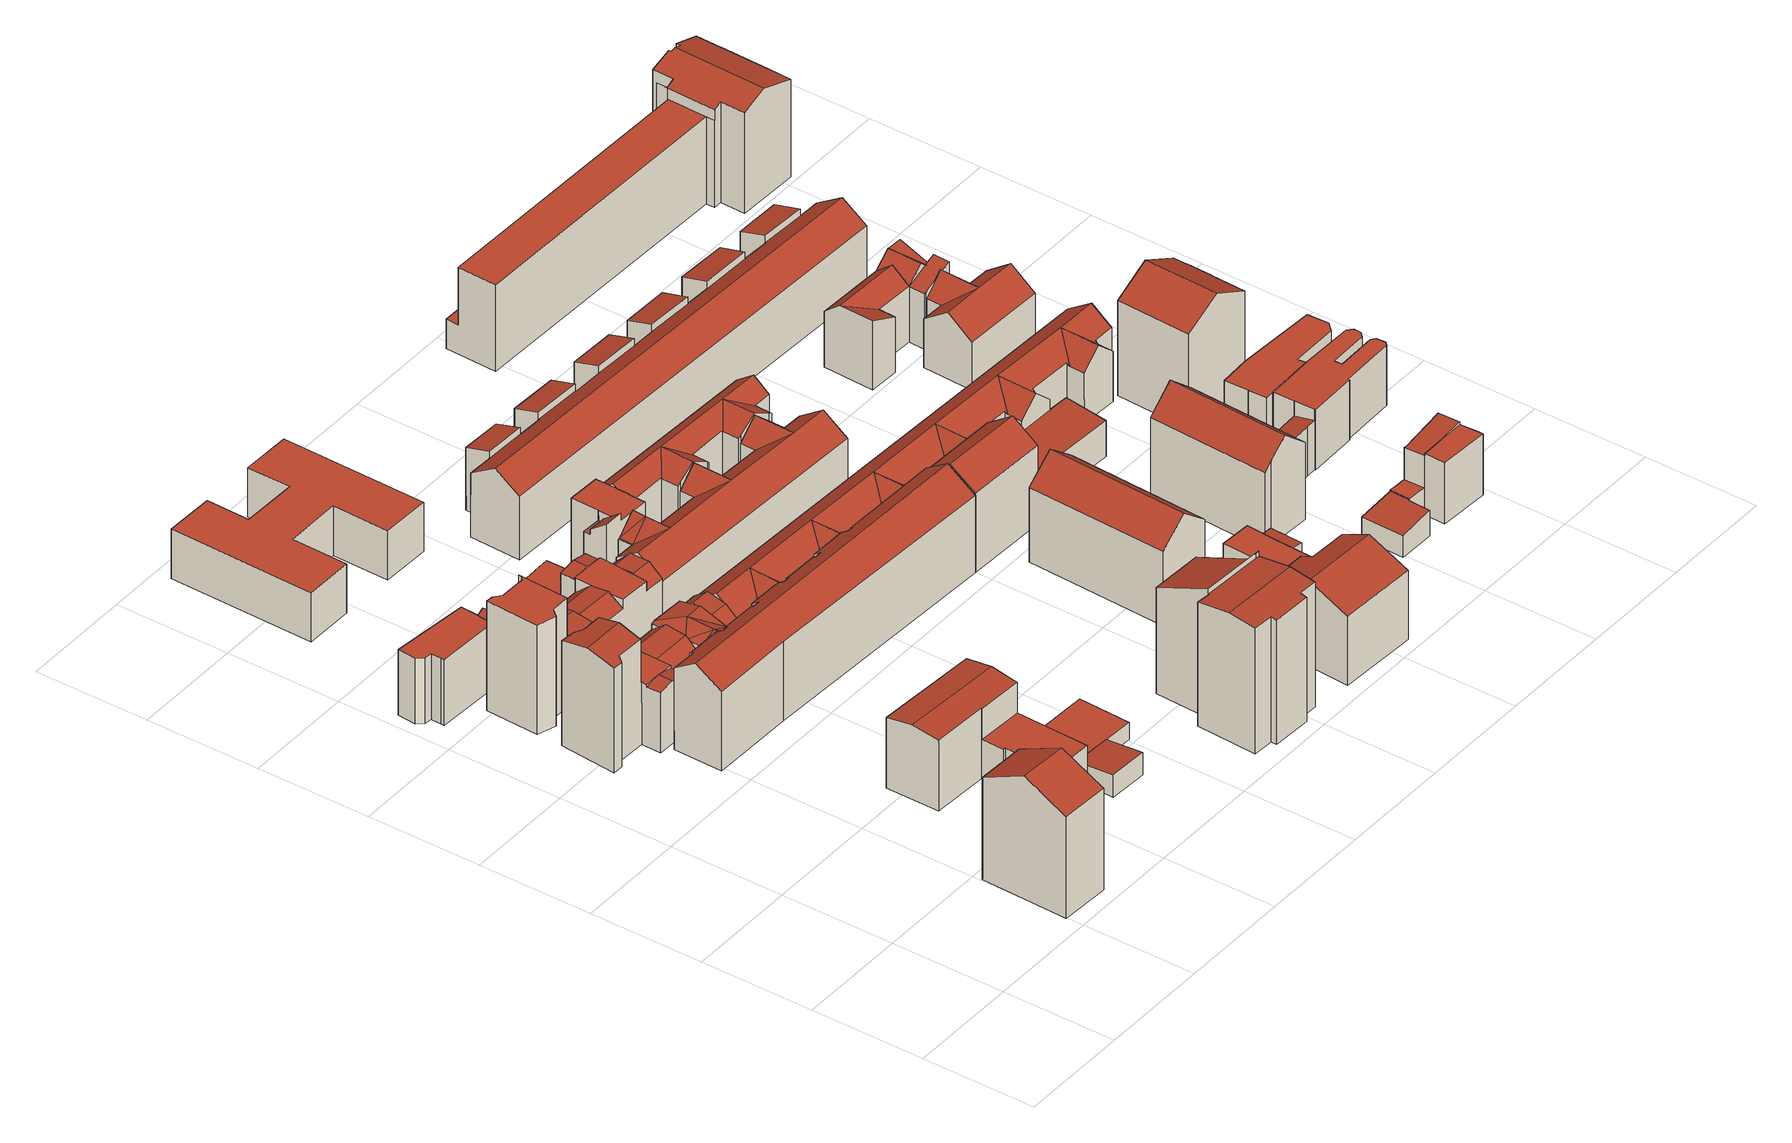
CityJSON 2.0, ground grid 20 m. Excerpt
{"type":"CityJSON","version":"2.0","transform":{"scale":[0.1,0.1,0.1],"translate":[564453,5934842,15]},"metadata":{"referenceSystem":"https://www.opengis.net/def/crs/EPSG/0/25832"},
"CityObjects":{
"building1":{"type":"Building","attributes":{"Gemeindeschluessel":"02100109","Geometrietyp2DReferenz":"3000","function":"31001_1120","roofType":"3100","measuredHeight":22.44,"storeysAboveGround":5},"address":[{"country":"Germany","locality":"Hamburg","thoroughfareNumber":"136","thoroughfareName":"Marktstraße","postcode":"20357"}],"geometry":[{"type":"Solid","lod":"2","boundaries":[[[[0,1,2,3]],[[4,1,0,5]],[[3,2,6,7]],[[4,5,8,9]],[[2,1,4,9,6]],[[5,0,3,7,8]],[[7,6,9,8]]]],"semantics":{"surfaces":[{"type":"RoofSurface"},{"type":"WallSurface"},{"type":"GroundSurface"}],"values":[[0,0,1,1,1,1,2]]}}]},
"building2":{"type":"Building","attributes":{"Gemeindeschluessel":"02100109","Geometrietyp2DReferenz":"3000","function":"31001_1120","roofType":"3100","measuredHeight":13.54,"storeysAboveGround":4},"address":[{"country":"Germany","locality":"Hamburg","thoroughfareNumber":"138","thoroughfareName":"Marktstraße","postcode":"20357"}],"geometry":[{"type":"Solid","lod":"2","boundaries":[[[[10,11,12,13,14,15]],[[14,13,16,17]],[[13,12,18,16]],[[12,11,19,18]],[[20,21,10,15]],[[16,18,19,22,23,24,25,17]],[[25,26,27,20,15,14,17]],[[21,20,27,28,29,30]],[[28,31,24,23,29]],[[29,23,22,30]],[[19,11,10,21,30,22]],[[25,24,31,26]],[[31,28,27,26]]]],"semantics":{"surfaces":[{"type":"RoofSurface"},{"type":"WallSurface"},{"type":"GroundSurface"}],"values":[[0,1,1,1,1,2,1,0,1,1,1,1,0]]}}]},
"building3":{"type":"Building","attributes":{"Gemeindeschluessel":"02100109","Geometrietyp2DReferenz":"3000","function":"31001_1010","roofType":"1000","measuredHeight":20.39,"storeysAboveGround":3},"address":[{"country":"Germany","locality":"Hamburg","thoroughfareNumber":"88-3","thoroughfareName":"Glashüttenstraße","postcode":"20357"}],"geometry":[{"type":"Solid","lod":"2","boundaries":[[[[32,33,34,35,36,37]],[[38,39,40,41,42,43,44,45,46,47,48,49]],[[50,48,51,52,53]],[[54,49,50,53,55]],[[56,57,58,59,60]],[[61,62,41,58,57]],[[63,64,65,42,62,61]],[[66,67,68,69]],[[70,71,72,67,66]],[[73,74,71]],[[75,76,73,77,78,79]],[[71,70,80]],[[73,71,81]],[[81,71,80]],[[73,81,77]],[[82,83,84,85,86,87]],[[84,88,89,78,85]],[[90,91,79,89,88]],[[92,93,94,95]],[[35,34,96,97]],[[34,33,98,96]],[[43,42,65]],[[38,49,54]],[[47,51,48]],[[99,56,60]],[[69,68,100,101]],[[102,64,63]],[[75,79,91]],[[83,82,103,104]],[[87,86,93,92]],[[105,106,107,108]],[[33,32,44,43,65,64,102,76,75,91,90,109,98]],[[78,77,81,80,94,93,86,85]],[[95,94,80,70,66,69,101,110]],[[103,110,101,100,111,112,113,114,115,116,108,107,97,96,98,109,104]],[[73,76,102,63,74]],[[35,97,107,106,36]],[[111,117,99,60,59,40,39,112]],[[63,61,57,56,74]],[[100,68,67,72,117,111]],[[109,90,88,84,83,104]],[[78,89,79]],[[103,82,87,92,95,110]],[[41,62,42]],[[113,55,53,52,114]],[[48,50,49]],[[114,52,51,47,46,115]],[[112,39,38,54,55,113]],[[40,59,58,41]],[[108,116,118,105]],[[115,46,45,119,118,116]],[[44,32,37,119,45]],[[72,71,74,56,99,117]],[[118,119,37,36,106,105]]]],"semantics":{"surfaces":[{"type":"RoofSurface"},{"type":"WallSurface"},{"type":"GroundSurface"}],"values":[[0,0,0,0,0,0,0,0,0,0,0,0,0,0,0,0,0,0,0,1,1,1,1,1,1,1,1,1,1,1,1,1,1,1,2,0,1,1,1,1,1,1,1,1,1,1,1,1,1,1,1,1,0,0]]}}]},
"building4":{"type":"Building","attributes":{"Gemeindeschluessel":"02100109","Geometrietyp2DReferenz":"3000","function":"31001_1120","roofType":"1000","measuredHeight":11.99,"storeysAboveGround":4},"address":[{"country":"Germany","locality":"Hamburg","thoroughfareNumber":"85a","thoroughfareName":"Glashüttenstraße","postcode":"20357"}],"geometry":[{"type":"Solid","lod":"2","boundaries":[[[[120,121,122,123,124]],[[125,126,127,121,120]],[[128,129,130,131]],[[132,133,123,122]],[[134,135,136,137]],[[135,138,139,136]],[[138,140,141,139]],[[140,128,131,141]],[[142,143,144,145]],[[126,125,146,147]],[[148,149,150,151]],[[149,152,153,150]],[[152,154,155,153]],[[156,157,158,145,144,137,136,139,141,131,130,159,160,161,151,150,153,155,162]],[[152,149,148,163,147,146,164,165,154]],[[159,132,122,121,127,160]],[[137,144,143,134]],[[156,164,146,125,120,124,157]],[[164,156,162,165]],[[165,162,155,154]],[[148,151,161,163]],[[160,127,126,147,163,161]],[[145,158,133,142]],[[157,124,123,133,158]],[[159,130,129,132]],[[129,128,140,138,135,134,143,142,133,132]]]],"semantics":{"surfaces":[{"type":"RoofSurface"},{"type":"WallSurface"},{"type":"GroundSurface"}],"values":[[0,0,1,1,1,1,1,1,1,1,1,1,1,2,0,1,1,1,1,1,1,1,1,1,1,0]]}}]},
"building5":{"type":"Building","attributes":{"Gemeindeschluessel":"02100109","Geometrietyp2DReferenz":"3000","function":"31001_1010","roofType":"1000","measuredHeight":19.96,"storeysAboveGround":3},"address":[{"country":"Germany","locality":"Hamburg","thoroughfareNumber":"88-2","thoroughfareName":"Glashüttenstraße","postcode":"20357"}],"geometry":[{"type":"Solid","lod":"2","boundaries":[[[[166,167,168,169,170,171,172,173,174,175]],[[176,177,178,179]],[[180,181,182,177,183]],[[183,177,176]],[[176,179,184,185]],[[186,183,176,187]],[[187,176,185,188]],[[189,180,183,186]],[[190,191,192,193,194]],[[191,195,196,197,192]],[[198,199,197,196]],[[200,201,202,203,204,205,206,195,190,207,208,209,210]],[[211,212,213,214,204]],[[215,216,212,211,203]],[[217,218,209,219,220]],[[221,222,210,218,217]],[[223,224,222,221]],[[225,226,227]],[[174,173,228,229]],[[173,172,230,228]],[[172,171,231,230]],[[171,170,232,231]],[[170,169,233,232]],[[168,177,227]],[[168,167,178,177]],[[166,175,234,235]],[[175,174,229,234]],[[177,182,225,227]],[[207,190,194]],[[205,204,214]],[[202,215,203]],[[208,219,209]],[[197,199,188,185,184,193,192]],[[220,219,208,207,194,193,184,179,178,167,166,235,236]],[[235,234,229,228,230,231,232,233,237,162,238,239,240,153,150,241,242,236]],[[238,189,186,187,188,239]],[[239,188,199,198,206,240]],[[242,223,221,217,220,236]],[[209,218,210]],[[203,211,204]],[[153,213,212,216,150]],[[210,222,224,200]],[[241,201,200,224,223,242]],[[150,216,215,202,201,241]],[[240,206,205,214,213,153]],[[206,198,196,195]],[[195,191,190]],[[162,181,180,189,238]],[[237,226,225,182,181,162]],[[233,169,168,227,226,237]]]],"semantics":{"surfaces":[{"type":"RoofSurface"},{"type":"WallSurface"},{"type":"GroundSurface"}],"values":[[0,0,0,0,0,0,0,0,0,0,0,0,0,0,0,0,0,0,1,1,1,1,1,1,1,1,1,1,1,1,1,1,1,1,2,1,1,1,1,1,1,1,1,1,1,1,1,1,1,1]]}}]},
"building6":{"type":"Building","attributes":{"Gemeindeschluessel":"02100109","Geometrietyp2DReferenz":"3000","function":"31001_2010","roofType":"1000","measuredHeight":4.04,"storeysAboveGround":1},"address":[{"country":"Germany","locality":"Hamburg","thoroughfareName":"Marktstraße","postcode":"20357"}],"geometry":[{"type":"Solid","lod":"2","boundaries":[[[[243,244,245,246,247]],[[246,245,248,249]],[[244,243,250,251]],[[247,246,249,252]],[[253,252,249,248,254,255,256]],[[257,258,251,250,259,260]],[[259,253,256,260]],[[260,256,255,257]],[[257,255,254,258]],[[253,259,250,243,247,252]],[[248,245,244,251,258,254]]]],"semantics":{"surfaces":[{"type":"RoofSurface"},{"type":"WallSurface"},{"type":"GroundSurface"}],"values":[[0,1,1,1,2,0,1,1,1,1,1]]}}]},
"building7":{"type":"Building","attributes":{"Gemeindeschluessel":"02100109","Geometrietyp2DReferenz":"3000","function":"31001_3060","roofType":"1000","measuredHeight":9,"storeysAboveGround":1},"address":[{"country":"Germany","locality":"Hamburg","thoroughfareNumber":"81","thoroughfareName":"Glashüttenstraße","postcode":"20357"}],"geometry":[{"type":"Solid","lod":"2","boundaries":[[[[261,262,263,264,265,266,267,268,269,270,271,272]],[[273,274,275,276,277,278,279,280,281,282,283,284]],[[282,261,272,283]],[[281,262,261,282]],[[280,263,262,281]],[[279,264,263,280]],[[278,265,264,279]],[[277,266,265,278]],[[276,267,266,277]],[[275,268,267,276]],[[274,269,268,275]],[[273,270,269,274]],[[284,271,270,273]],[[283,272,271,284]]]],"semantics":{"surfaces":[{"type":"GroundSurface"},{"type":"RoofSurface"},{"type":"WallSurface"}],"values":[[0,1,2,2,2,2,2,2,2,2,2,2,2,2]]}}]},
"building8":{"type":"Building","attributes":{"Gemeindeschluessel":"02100109","Geometrietyp2DReferenz":"3000","function":"31001_1010","roofType":"3100","measuredHeight":17.62,"storeysAboveGround":4},"address":[{"country":"Germany","locality":"Hamburg","thoroughfareNumber":"91-7","thoroughfareName":"Glashüttenstraße","postcode":"20357"}],"geometry":[{"type":"Solid","lod":"2","boundaries":[[[[285,286,287,288]],[[289,290,291,292]],[[290,293,294,291]],[[293,295,296,294]],[[295,297,298,296]],[[297,299,300,298]],[[299,301,302,300]],[[301,303,304,302]],[[303,305,306,304]],[[305,307,308,306]],[[307,309,310,308]],[[309,311,312,310]],[[311,313,314,312]],[[313,315,316,314]],[[315,317,318,316]],[[317,319,320,318]],[[319,321,322,320]],[[321,323,324,322]],[[323,325,326,324]],[[325,327,328,326]],[[327,329,330,328]],[[331,332,333,334]],[[332,335,336,333]],[[335,337,338,336]],[[337,339,340,338]],[[288,287,341,292,291,294,296,298,300,302,304,306,308,310,312,314,316,318,320,322,324,326,328,330,334,333,336,338,340,342]],[[341,287,286,343,344]],[[342,340,339,345,346]],[[334,330,329,331]],[[292,341,344,289]],[[288,342,346,285]],[[344,343,345,339,337,335,332,331,329,327,325,323,321,319,317,315,313,311,309,307,305,303,301,299,297,295,293,290,289]],[[346,345,343,286,285]]]],"semantics":{"surfaces":[{"type":"WallSurface"},{"type":"GroundSurface"},{"type":"RoofSurface"}],"values":[[0,0,0,0,0,0,0,0,0,0,0,0,0,0,0,0,0,0,0,0,0,0,0,0,0,1,0,0,0,0,0,2,2]]}}]},
"building9":{"type":"Building","attributes":{"Gemeindeschluessel":"02100109","Geometrietyp2DReferenz":"3000","function":"31001_1120","roofType":"3100","measuredHeight":23.58,"storeysAboveGround":6},"address":[{"country":"Germany","locality":"Hamburg","thoroughfareNumber":"142","thoroughfareName":"Marktstraße","postcode":"20357"}],"geometry":[{"type":"Solid","lod":"2","boundaries":[[[[347,348,349,350,351,352]],[[353,354,355,356]],[[354,357,358,355]],[[357,359,360,358]],[[359,361,362,360]],[[350,349,363,364]],[[349,348,365,363]],[[348,347,366,365]],[[352,351,367,368]],[[355,358,360,362,369,370,371,364,363,365,366,356]],[[366,347,352,368,372,353,356]],[[371,373,367,351,350,364]],[[371,370,374,373]],[[369,362,361,375]],[[369,375,376,374,370]],[[368,367,373,374,376,372]],[[376,375,361,359,357,354,353,372]]]],"semantics":{"surfaces":[{"type":"RoofSurface"},{"type":"WallSurface"},{"type":"GroundSurface"}],"values":[[0,1,1,1,1,1,1,1,1,2,1,1,1,1,1,0,0]]}}]},
"building10":{"type":"Building","attributes":{"Geometrietyp2DReferenz":"3000","Gemeindeschluessel":"02100109","function":"31001_1010","roofType":"3100","measuredHeight":12.21,"storeysAboveGround":3},"address":[{"country":"Germany","locality":"Hamburg","thoroughfareNumber":"24-10","thoroughfareName":"Karolinenstraße","postcode":"20357"}],"geometry":[{"type":"Solid","lod":"2","boundaries":[[[[377,378,379]],[[379,378,380]],[[381,377,379]],[[382,383,384,385]],[[377,386,387,378]],[[388,389,390,391]],[[383,382,392,393]],[[382,385,394,395,396,392]],[[397,398,399,400]],[[386,377,381,384,383,393,401]],[[402,380,403,398,397,404,405]],[[399,391,390,401,393,392,396,406,407,408,409,410,411,412,413,414,400]],[[394,380,402,415,416,395]],[[417,402,405,418,419,420]],[[416,406,396,395]],[[407,406,416,415,421]],[[420,409,408,422,417]],[[419,410,409,420]],[[411,410,419,418,423]],[[424,413,412,425,426]],[[414,427,404,397,400]],[[414,413,424,427]],[[411,423,428,425,412]],[[407,421,429,422,408]],[[390,389,387,386,401]],[[399,398,403,388,391]],[[424,426,405,404,427]],[[426,425,428,405]],[[428,423,418,405]],[[417,422,429,402]],[[429,421,415,402]],[[385,384,381,379,380,394]],[[380,378,387,389,388,403]]]],"semantics":{"surfaces":[{"type":"RoofSurface"},{"type":"WallSurface"},{"type":"GroundSurface"}],"values":[[0,0,0,0,0,1,1,1,1,1,0,2,0,0,1,1,1,1,1,1,1,1,1,1,1,1,0,0,0,0,0,0,0]]}}]},
"building11":{"type":"Building","attributes":{"Gemeindeschluessel":"02100109","Geometrietyp2DReferenz":"3000","function":"31001_1010","roofType":"3100","measuredHeight":13.47,"storeysAboveGround":3},"address":[{"country":"Germany","locality":"Hamburg","thoroughfareNumber":"26-11","thoroughfareName":"Karolinenstraße","postcode":"20357"}],"geometry":[{"type":"Solid","lod":"2","boundaries":[[[[430,431,432,433,434]],[[435,436,437,438]],[[432,431,438,437]],[[434,439,430]],[[440,441,442,443]],[[444,445,446]],[[447,448,449]],[[450,451,452,453]],[[454,455,456,457]],[[458,459,460,461]],[[462,463,464,465]],[[466,442,441,444,446,467]],[[468,469,467,446,445,470,471]],[[472,465,464,461,460,473,474,457,456,453,452,475,476,477,478,479,443,442,466,480]],[[481,468,471,482,483,484]],[[477,485,439,434,433,478]],[[447,486,476,475,487,448]],[[487,475,452,451,488]],[[457,474,483,482,454]],[[483,474,473,484]],[[484,473,460,459,481]],[[465,472,489,490,462]],[[466,467,469,491,480]],[[472,480,491,489]],[[464,463,492,458,461]],[[456,455,493,450,453]],[[470,445,449]],[[479,436,435,494,440,443]],[[477,476,486,485]],[[435,438,431,430,494]],[[478,433,432,437,436,479]],[[491,469,468,490,489]],[[463,462,490,468,492]],[[468,481,459,458,492]],[[455,454,482,471,493]],[[471,488,451,450,493]],[[487,488,471,470,449,448]],[[430,439,485,486,447,449,445,444,441,440,494]]]],"semantics":{"surfaces":[{"type":"RoofSurface"},{"type":"WallSurface"},{"type":"GroundSurface"}],"values":[[0,0,1,1,1,1,1,1,1,1,1,1,0,2,0,1,1,1,1,1,1,1,1,1,1,1,1,1,1,1,1,0,0,0,0,0,0,0]]}}]},
"building12":{"type":"Building","attributes":{"Gemeindeschluessel":"02100109","Geometrietyp2DReferenz":"3000","function":"31001_1120","roofType":"3100","measuredHeight":15.75,"storeysAboveGround":3},"address":[{"country":"Germany","locality":"Hamburg","thoroughfareNumber":"144","thoroughfareName":"Marktstraße","postcode":"20357"}],"geometry":[{"type":"Solid","lod":"2","boundaries":[[[[495,496,497,498]],[[499,500,501,502,496,495,503]],[[498,497,504,505]],[[502,501,506,507]],[[501,500,508,506]],[[500,499,509,508]],[[503,495,498,505,510]],[[499,503,510,509]],[[497,496,502,507,504]],[[507,506,508,509,510,505,504]]]],"semantics":{"surfaces":[{"type":"RoofSurface"},{"type":"WallSurface"},{"type":"GroundSurface"}],"values":[[0,0,1,1,1,1,1,1,1,2]]}}]},
"building13":{"type":"Building","attributes":{"Gemeindeschluessel":"02100109","Geometrietyp2DReferenz":"3000","function":"31001_1010","roofType":"3100","measuredHeight":17.7,"storeysAboveGround":4},"address":[{"country":"Germany","locality":"Hamburg","thoroughfareNumber":"20c","thoroughfareName":"Karolinenstraße","postcode":"20357"}],"geometry":[{"type":"Solid","lod":"2","boundaries":[[[[511,512,513,514]],[[515,511,514,516]],[[513,512,517,518]],[[515,516,519,520]],[[516,514,513,518,519]],[[512,511,515,520,517]],[[520,519,518,517]]]],"semantics":{"surfaces":[{"type":"RoofSurface"},{"type":"WallSurface"},{"type":"GroundSurface"}],"values":[[0,0,1,1,1,1,2]]}}]},
"building14":{"type":"Building","attributes":{"Gemeindeschluessel":"02100109","Geometrietyp2DReferenz":"3000","function":"31001_1120","roofType":"1000","measuredHeight":6.62,"storeysAboveGround":2},"address":[{"country":"Germany","locality":"Hamburg","thoroughfareName":"Marktstraße","postcode":"20357"}],"geometry":[{"type":"Solid","lod":"2","boundaries":[[[[521,522,523,524,525,526]],[[521,526,527,528]],[[523,522,529,530]],[[522,521,528,529]],[[531,532,533,510]],[[532,534,535,533]],[[534,536,537,535]],[[538,539,525,524]],[[540,541,542,543]],[[533,535,537,544,530,529,528,527,543,542,510]],[[527,526,525,539,540,543]],[[510,542,541,531]],[[544,537,536,545]],[[544,545,538,524,523,530]],[[536,534,532,531,541,540,539,538,545]]]],"semantics":{"surfaces":[{"type":"RoofSurface"},{"type":"WallSurface"},{"type":"GroundSurface"}],"values":[[0,1,1,1,1,1,1,1,1,2,1,1,1,1,0]]}}]},
"building15":{"type":"Building","attributes":{"Gemeindeschluessel":"02100109","Geometrietyp2DReferenz":"3000","function":"31001_1010","roofType":"3100","measuredHeight":17.67,"storeysAboveGround":4},"address":[{"country":"Germany","locality":"Hamburg","thoroughfareNumber":"21-3","thoroughfareName":"Karolinenstraße","postcode":"20357"}],"geometry":[{"type":"Solid","lod":"2","boundaries":[[[[546,547,548,549]],[[550,551,547,546]],[[549,548,342,552]],[[551,550,553,340]],[[550,546,549,552,553]],[[548,547,551,340,342]],[[340,553,552,342]]]],"semantics":{"surfaces":[{"type":"RoofSurface"},{"type":"WallSurface"},{"type":"GroundSurface"}],"values":[[0,0,1,1,1,1,2]]}}]},
"building16":{"type":"Building","attributes":{"Gemeindeschluessel":"02100109","Geometrietyp2DReferenz":"3000","function":"31001_1010","roofType":"3100","measuredHeight":12.26,"storeysAboveGround":3},"address":[{"country":"Germany","locality":"Hamburg","thoroughfareNumber":"24-1","thoroughfareName":"Karolinenstraße","postcode":"20357"}],"geometry":[{"type":"Solid","lod":"2","boundaries":[[[[554,555,556,557]],[[558,559,560]],[[561,558,562]],[[563,562,558,560]],[[557,556,314,316]],[[564,565,566,334]],[[567,568,569,570]],[[571,572,83,573,574]],[[563,560,559,554,557,316,575]],[[576,577,578,579]],[[580,581,582,583,584,585,579,578,586,561]],[[587,588,589,590,591,592,593,594,595,596,597,598,599,570,569,600,601,602,603,334,566,604,605,575,316,314,574,573,577,576,606]],[[572,561,586,83]],[[607,580,561,562,608,609]],[[610,581,580,611,612,613]],[[614,582,581,615,616,617]],[[618,583,582,619,620,621]],[[622,584,583,623,624,625]],[[586,578,577,573,83]],[[574,314,556,555,571]],[[605,608,562,563,575]],[[608,605,604,609]],[[609,604,566,565,607]],[[603,602,612,611,626]],[[612,602,601,613]],[[613,601,600,627,610]],[[570,599,616,615,567]],[[616,599,598,617]],[[617,598,597,628,614]],[[596,595,620,619,629]],[[620,595,594,621]],[[621,594,593,630,618]],[[592,591,624,623,631]],[[624,591,590,625]],[[625,590,589,632,622]],[[588,587,633,634,635]],[[576,579,585,636,606]],[[587,606,636,633]],[[588,635,637,632,589]],[[592,631,638,630,593]],[[596,629,639,628,597]],[[569,568,640,627,600]],[[603,626,641,564,334]],[[636,585,584,634,633]],[[635,634,584,637]],[[584,622,632,637]],[[631,623,583,638]],[[583,618,630,638]],[[629,619,582,639]],[[582,614,628,639]],[[568,567,615,581,640]],[[581,610,627,640]],[[626,611,580,641]],[[580,607,565,564,641]],[[555,554,559,558,561,572,571]]]],"semantics":{"surfaces":[{"type":"RoofSurface"},{"type":"WallSurface"},{"type":"GroundSurface"}],"values":[[0,0,0,0,1,1,1,1,1,1,0,2,0,0,0,0,0,0,1,1,1,1,1,1,1,1,1,1,1,1,1,1,1,1,1,1,1,1,1,1,1,1,1,0,0,0,0,0,0,0,0,0,0,0,0]]}}]},
"building17":{"type":"Building","attributes":{"Gemeindeschluessel":"02100109","Geometrietyp2DReferenz":"3000","function":"31001_2460","roofType":"1000","measuredHeight":3.48,"storeysAboveGround":1},"address":[{"country":"Germany","locality":"Hamburg","thoroughfareName":"Marktstraße","postcode":"20357"}],"geometry":[{"type":"Solid","lod":"2","boundaries":[[[[642,643,644,645,646]],[[647,648,649,650,651]],[[645,644,647,651]],[[644,643,648,647]],[[643,642,649,648]],[[642,646,650,649]],[[646,645,651,650]]]],"semantics":{"surfaces":[{"type":"RoofSurface"},{"type":"GroundSurface"},{"type":"WallSurface"}],"values":[[0,1,2,2,2,2,2]]}}]},
"building18":{"type":"Building","attributes":{"Gemeindeschluessel":"02100109","Geometrietyp2DReferenz":"3000","function":"31001_1010","roofType":"1000","measuredHeight":7.45,"storeysAboveGround":2},"address":[{"country":"Germany","locality":"Hamburg","thoroughfareNumber":"21-2","thoroughfareName":"Karolinenstraße","postcode":"20357"}],"geometry":[{"type":"Solid","lod":"2","boundaries":[[[[652,653,553,552]],[[654,655,656,592]],[[655,657,658,656]],[[657,659,660,658]],[[659,661,662,660]],[[661,652,552,662]],[[663,664,569,340]],[[592,569,664,654]],[[653,663,340,553]],[[340,569,592,656,658,660,662,552,553]],[[653,652,661,659,657,655,654,664,663]]]],"semantics":{"surfaces":[{"type":"WallSurface"},{"type":"GroundSurface"},{"type":"RoofSurface"}],"values":[[0,0,0,0,0,0,0,0,0,1,2]]}}]},
"building19":{"type":"Building","attributes":{"Gemeindeschluessel":"02100109","Geometrietyp2DReferenz":"3000","function":"31001_1010","roofType":"3100","measuredHeight":14.6,"storeysAboveGround":3},"address":[{"country":"Germany","locality":"Hamburg","thoroughfareNumber":"26-3","thoroughfareName":"Karolinenstraße","postcode":"20357"}],"geometry":[{"type":"Solid","lod":"2","boundaries":[[[[665,666,667,668]],[[669,670,671,672]],[[673,674,675,676]],[[677,678,679,680]],[[681,682,683,684]],[[685,686,687,688]],[[666,665,689,690]],[[668,667,691,692]],[[670,669,693,694]],[[672,671,695,696]],[[674,673,697,698]],[[678,677,699,700]],[[680,679,701,702]],[[682,681,703,704]],[[684,683,705,706]],[[686,685,707,708]],[[688,687,709,710]],[[711,712,713,714]],[[715,710,709,716,717,706,705,718,719,702,701,720,721,698,697,722,723,696,695,724,725,692,691,726,727,728,729]],[[728,712,711,729]],[[713,730,731,690,689,732,733,694,693,734,735,736,737,738,739,700,699,740,741,704,703,742,743,708,707,744,745,714]],[[713,712,728,727,730]],[[732,725,724,733]],[[734,723,722,735]],[[738,721,720,739]],[[740,719,718,741]],[[742,717,716,743]],[[745,715,729,711,714]],[[744,710,715,745]],[[707,685,688,710,744]],[[743,716,709,687,686,708]],[[703,681,684,706,717,742]],[[741,718,705,683,682,704]],[[699,677,680,702,719,740]],[[739,720,701,679,678,700]],[[736,676,675,737]],[[737,675,674,698,721,738]],[[735,722,697,673,676,736]],[[693,669,672,696,723,734]],[[733,724,695,671,670,694]],[[689,665,668,692,725,732]],[[731,726,691,667,666,690]],[[730,727,726,731]]]],"semantics":{"surfaces":[{"type":"RoofSurface"},{"type":"WallSurface"},{"type":"GroundSurface"}],"values":[[0,0,0,0,0,0,1,1,1,1,1,1,1,1,1,1,1,1,0,0,2,1,1,1,1,1,1,1,1,1,1,1,1,1,1,1,1,1,1,1,1,1,1]]}}]},
"building20":{"type":"Building","attributes":{"Gemeindeschluessel":"02100109","Geometrietyp2DReferenz":"3000","function":"31001_1010","roofType":"3100","measuredHeight":18.23,"storeysAboveGround":4},"address":[{"country":"Germany","locality":"Hamburg","thoroughfareNumber":"20a","thoroughfareName":"Karolinenstraße","postcode":"20357"}],"geometry":[{"type":"Solid","lod":"2","boundaries":[[[[746,747,748,749,750]],[[751,747,746,752]],[[749,748,753,754]],[[750,749,754,755]],[[751,752,756,757]],[[752,746,750,755,756]],[[748,747,751,757,753]],[[757,756,755,754,753]]]],"semantics":{"surfaces":[{"type":"RoofSurface"},{"type":"WallSurface"},{"type":"GroundSurface"}],"values":[[0,0,1,1,1,1,1,2]]}}]},
"building21":{"type":"Building","attributes":{"Gemeindeschluessel":"02100109","Geometrietyp2DReferenz":"3000","function":"31001_1010","roofType":"1000","measuredHeight":11.58,"storeysAboveGround":3},"address":[{"country":"Germany","locality":"Hamburg","thoroughfareNumber":"15","thoroughfareName":"Karolinenstraße","postcode":"20357"}],"geometry":[{"type":"Solid","lod":"2","boundaries":[[[[758,759,760,761,762]],[[763,764,765,766,767,768,769,770,771]],[[772,773,774,775]],[[761,760,776,777]],[[769,768,778,779]],[[768,767,780,778]],[[767,766,781,780]],[[765,764,782]],[[771,770,758,762]],[[783,764,763]],[[784,785,786,787]],[[788,789,775,774,790,791,779,778,780,781,787,786,792]],[[788,771,762,761,777,793,789]],[[763,771,788,792,794,783]],[[792,786,785,794]],[[781,766,765,782,784,787]],[[791,759,758,770,769,779]],[[790,795,776,760,759,791]],[[775,789,793,772]],[[790,774,773,795]],[[785,784,782,764,783,794]],[[773,772,793,777,776,795]]]],"semantics":{"surfaces":[{"type":"RoofSurface"},{"type":"WallSurface"},{"type":"GroundSurface"}],"values":[[0,0,1,1,1,1,1,1,1,1,1,2,1,1,1,1,1,1,1,1,0,0]]}}]},
"building22":{"type":"Building","attributes":{"Gemeindeschluessel":"02100109","Geometrietyp2DReferenz":"3000","function":"31001_1120","roofType":"1000","measuredHeight":11.03,"storeysAboveGround":2},"address":[{"country":"Germany","locality":"Hamburg","thoroughfareNumber":"18","thoroughfareName":"Karolinenstraße","postcode":"20357"}],"geometry":[{"type":"Solid","lod":"2","boundaries":[[[[796,797,798,799,800]],[[796,800,801,802]],[[800,799,803,801]],[[804,805,806,807]],[[808,809,810,811]],[[809,812,813,810]],[[812,814,815,813]],[[814,816,817,815]],[[816,818,819,817]],[[818,820,821,819]],[[820,822,823,821]],[[822,824,825,823]],[[824,826,827,825]],[[826,828,798,797]],[[829,830,831,832]],[[833,834,835,836]],[[826,824,822,820,818,816,814,812,809,808,834,833,830,829,805,804,828]],[[801,803,837,807,806,832,831,836,835,811,810,813,815,817,819,821,823,825,827,802]],[[831,830,833,836]],[[835,834,808,811]],[[837,828,804,807]],[[806,805,829,832]],[[827,826,797,796,802]],[[803,799,798,828,837]]]],"semantics":{"surfaces":[{"type":"RoofSurface"},{"type":"WallSurface"},{"type":"GroundSurface"}],"values":[[0,1,1,1,1,1,1,1,1,1,1,1,1,1,1,1,0,2,1,1,1,1,1,1]]}}]},
"building23":{"type":"Building","attributes":{"Gemeindeschluessel":"02100109","Geometrietyp2DReferenz":"3000","function":"31001_1010","roofType":"3100","measuredHeight":12.69,"storeysAboveGround":3},"address":[{"country":"Germany","locality":"Hamburg","thoroughfareNumber":"26-8","thoroughfareName":"Karolinenstraße","postcode":"20357"}],"geometry":[{"type":"Solid","lod":"2","boundaries":[[[[838,839,840,841,842,843]],[[844,845,846,843]],[[847,848,849,845,844,842]],[[850,849,848]],[[851,852,853,854]],[[841,847,842]],[[840,839,855,856]],[[839,838,857,855]],[[855,857,858,859,854,853,860,861,856]],[[862,863,860,853,852,864]],[[845,849,850,861,860,863,846]],[[854,859,865,866,851]],[[859,858,843,865]],[[861,850,848,847,841,840,856]],[[842,844,843]],[[857,838,843,858]],[[846,867,843]],[[846,863,862,867]],[[862,864,866,865,843,867]],[[866,864,852,851]]]],"semantics":{"surfaces":[{"type":"RoofSurface"},{"type":"WallSurface"},{"type":"GroundSurface"}],"values":[[0,0,0,0,1,1,1,1,2,1,1,1,1,1,1,1,1,0,0,0]]}}]},
"building24":{"type":"Building","attributes":{"Gemeindeschluessel":"02100109","Geometrietyp2DReferenz":"3000","function":"31001_1120","roofType":"1000","measuredHeight":10.95,"storeysAboveGround":2},"address":[{"country":"Germany","locality":"Hamburg","thoroughfareNumber":"19","thoroughfareName":"Karolinenstraße","postcode":"20357"}],"geometry":[{"type":"Solid","lod":"2","boundaries":[[[[868,869,870,871]],[[871,870,872,873]],[[874,875,876,877]],[[875,878,879,876]],[[880,881,882,883]],[[881,884,885,882]],[[884,886,887,885]],[[886,888,889,887]],[[890,891,869,868]],[[872,892,877,876,879,883,882,885,887,889,873]],[[877,892,893,874]],[[883,879,878,880]],[[889,888,890,868,871,873]],[[872,870,869,891,893,892]],[[878,875,874,893,891,890,888,886,884,881,880]]]],"semantics":{"surfaces":[{"type":"RoofSurface"},{"type":"WallSurface"},{"type":"GroundSurface"}],"values":[[0,1,1,1,1,1,1,1,1,2,1,1,1,1,0]]}}]},
"building25":{"type":"Building","attributes":{"Gemeindeschluessel":"02100109","Geometrietyp2DReferenz":"3000","function":"31001_1010","roofType":"3100","measuredHeight":12.2,"storeysAboveGround":3},"address":[{"country":"Germany","locality":"Hamburg","thoroughfareNumber":"24-7","thoroughfareName":"Karolinenstraße","postcode":"20357"}],"geometry":[{"type":"Solid","lod":"2","boundaries":[[[[894,895,896,897]],[[896,898,899,900,901,902,903,897]],[[904,895,894,905,906]],[[901,900,907,908,909]],[[903,902,910,911,912]],[[903,912,905,894,897]],[[902,901,909,910]],[[900,899,913,907]],[[899,898,914,913]],[[896,895,904,914,898]],[[911,906,905,912]],[[911,910,909,908,906]],[[908,907,913,906]],[[914,904,906,913]]]],"semantics":{"surfaces":[{"type":"WallSurface"},{"type":"GroundSurface"},{"type":"RoofSurface"}],"values":[[0,1,2,0,0,0,0,0,0,0,2,2,2,2]]}}]},
"building26":{"type":"Building","attributes":{"Gemeindeschluessel":"02100109","Geometrietyp2DReferenz":"3000","function":"31001_1010","roofType":"3100","measuredHeight":20.97,"storeysAboveGround":4},"address":[{"country":"Germany","locality":"Hamburg","thoroughfareNumber":"22","thoroughfareName":"Karolinenstraße","postcode":"20357"}],"geometry":[{"type":"Solid","lod":"2","boundaries":[[[[915,916,917,918]],[[919,920,921,922]],[[923,924,917,916]],[[915,918,925,926]],[[927,928,929,922,921,926,925,930]],[[922,929,931,932,919]],[[925,918,917,924,933,930]],[[921,920,923,916,915,926]],[[927,930,933,934]],[[927,934,935,936,928]],[[929,928,936,931]],[[934,933,924,923,920,919,932,935]],[[932,931,936,935]]]],"semantics":{"surfaces":[{"type":"RoofSurface"},{"type":"WallSurface"},{"type":"GroundSurface"}],"values":[[0,1,1,1,2,1,1,1,1,1,1,0,0]]}}]},
"building27":{"type":"Building","attributes":{"Gemeindeschluessel":"02100109","Geometrietyp2DReferenz":"3000","function":"31001_1120","roofType":"1000","measuredHeight":19.97,"storeysAboveGround":4},"address":[{"country":"Germany","locality":"Hamburg","thoroughfareNumber":"29-1","thoroughfareName":"Karolinenstraße","postcode":"20357"}],"geometry":[{"type":"Solid","lod":"2","boundaries":[[[[937,938,939,940,941]],[[942,943,944,945]],[[939,938,945,944]],[[937,941,946,947]],[[941,940,948,946]],[[949,950,951,952]],[[950,953,954,951]],[[953,955,956,954]],[[955,957,958,956]],[[957,959,960,958]],[[961,962,963,964]],[[965,966,967,968]],[[966,969,970,967]],[[971,972,973,974]],[[975,976,977,978,947,946,948,979,952,951,954,956,958,960,968,967,970,980,974,973,981,982]],[[983,984,959,957,955,953,950,949,985,986,987]],[[961,988,969,966,965,984,983,989,962]],[[982,981,990,991]],[[981,973,972,990]],[[982,991,963,962,975]],[[980,988,961,964,971,974]],[[988,980,970,969]],[[989,976,975,962]],[[976,989,983,987,977]],[[960,959,984,965,968]],[[979,943,942,949,952]],[[986,978,977,987]],[[949,942,945,938,937,985]],[[978,986,985,937,947]],[[948,940,939,944,943,979]],[[972,971,964,963,991,990]]]],"semantics":{"surfaces":[{"type":"RoofSurface"},{"type":"WallSurface"},{"type":"GroundSurface"}],"values":[[0,0,1,1,1,1,1,1,1,1,1,1,1,1,2,0,0,1,1,1,1,1,1,1,1,1,1,1,1,1,0]]}}]}
},
"vertices":[
[257,80,261],[169,84,261],[166,6,223],[254,2,223],[171,161,223],[259,158,223],[166,6,37],[254,2,37],[259,158,37],[171,161,37],
[366,303,111],[365,263,111],[369,263,111],[366,173,111],[444,170,111],[448,299,111],[366,173,38],[444,170,38],[369,263,38],[365,263,38],[448,299,167],[366,303,167],[366,304,38],[266,309,38],[267,404,38],[452,393,38],[452,393,167],[450,346,174],[267,357,174],[266,309,167],[366,304,167],[267,404,167],
[163,847,217],[127,848,217],[114,857,215],[88,860,215],[83,810,227],[160,808,227],[216,756,137],[216,758,137],[217,758,137],[218,806,137],[218,824,137],[218,846,137],[163,847,137],[156,767,137],[159,767,137],[158,757,137],[175,757,137],[197,756,137],[186,756,139],[158,757,133],[158,732,133],[185,731,139],[216,756,133],[216,731,133],[291,775,127],[291,783,134],[217,784,134],[217,758,109],[290,757,110],[292,820,138],[218,822,138],[292,833,127],[292,845,117],[218,846,117],[319,729,140],[291,753,127],[290,729,127],[293,729,128],[320,729,140],[321,753,140],[291,754,127],[323,804,140],[291,783,127],[359,843,129],[298,845,130],[355,803,140],[356,812,138],[357,821,135],[349,728,127],[351,752,127],[353,755,112],[386,754,112],[388,781,134],[354,782,134],[351,752,109],[353,752,109],[391,816,139],[357,817,139],[394,843,117],[359,843,117],[353,752,107],[351,752,107],[349,728,107],[353,728,107],[114,857,23],[88,860,23],[127,848,23],[290,757,127],[290,729,23],[293,729,23],[292,845,127],[353,755,23],[386,754,23],[97,758,214],[79,759,214],[79,759,23],[97,758,23],[394,843,23],[353,728,23],[291,757,23],[216,758,23],[216,731,23],[158,732,23],[159,767,23],[105,768,23],[291,757,127],[105,768,217],[156,767,217],
[204,1063,104],[168,1085,88],[149,1085,80],[147,1056,80],[171,1054,90],[205,1063,104],[204,1086,104],[196,1086,100],[8,1066,140],[11,1099,140],[11,1099,20],[8,1066,20],[149,1085,140],[147,1056,140],[30,1030,140],[30,1035,140],[30,1035,20],[30,1030,20],[31,1054,140],[31,1054,20],[18,1055,140],[18,1055,20],[145,1046,140],[143,1025,140],[143,1025,20],[145,1046,20],[205,1063,89],[204,1086,89],[368,1090,89],[368,1019,89],[368,1019,20],[368,1090,20],[308,1021,89],[308,1021,20],[301,1021,89],[301,1021,20],[206,1063,20],[171,1054,20],[147,1056,20],[149,1085,20],[196,1086,20],[235,1086,20],[201,1023,20],[235,1086,89],[206,1063,89],[201,1023,89],
[137,911,220],[171,910,220],[175,1000,220],[175,996,220],[168,989,220],[121,990,220],[109,1000,220],[96,1001,220],[92,907,220],[125,897,220],[204,947,141],[175,1000,135],[171,910,135],[180,910,136],[207,1023,141],[201,1023,140],[177,1024,135],[206,999,141],[235,909,136],[236,946,141],[236,998,135],[236,997,135],[236,995,135],[236,1022,135],[306,930,136],[306,933,139],[236,935,139],[235,909,119],[306,907,119],[306,961,136],[306,965,136],[236,967,136],[307,994,110],[236,995,111],[369,993,136],[367,993,136],[367,994,136],[348,995,136],[328,995,136],[307,996,136],[307,994,136],[306,907,136],[362,905,136],[364,928,136],[366,955,136],[338,995,138],[339,1020,138],[308,1021,133],[307,996,133],[367,994,133],[368,1019,133],[401,929,138],[364,930,138],[362,905,118],[399,904,118],[404,964,136],[367,965,136],[406,992,107],[369,993,107],[177,1024,106],[175,1024,106],[175,1000,106],[96,1001,20],[92,907,20],[109,1000,20],[121,990,20],[168,989,20],[175,996,20],[125,897,20],[137,911,20],[399,904,20],[175,1024,20],[236,1022,20],[236,995,20],[307,994,20],[367,993,20],[406,992,20],
[514,186,72],[444,189,73],[444,170,74],[442,121,80],[511,118,80],[444,170,39],[442,121,39],[514,186,70],[444,189,70],[511,118,39],[514,187,39],[448,281,39],[573,277,39],[569,184,39],[573,277,70],[448,281,70],[514,187,70],[569,184,70],
[282,1314,6],[284,1414,6],[184,1415,6],[182,1316,6],[95,1317,6],[100,1573,6],[187,1571,6],[185,1495,6],[285,1493,6],[286,1570,6],[374,1568,6],[369,1312,6],[286,1570,96],[285,1493,96],[185,1495,96],[187,1571,96],[100,1573,96],[95,1317,96],[182,1316,96],[184,1415,96],[284,1414,96],[282,1314,96],[369,1312,96],[374,1568,96],
[328,634,166],[178,636,165],[178,636,21],[328,634,21],[227,722,169],[227,730,164],[227,730,21],[227,722,21],[290,729,164],[290,729,21],[293,729,164],[293,729,21],[293,717,172],[293,717,21],[303,717,172],[303,717,21],[303,722,168],[303,722,21],[367,721,168],[367,721,21],[367,716,172],[367,716,21],[379,715,172],[379,715,21],[379,728,163],[379,728,21],[384,728,163],[384,728,21],[433,727,163],[433,727,21],[442,726,163],[442,726,21],[442,714,172],[442,714,21],[452,714,172],[452,714,21],[452,718,169],[452,718,21],[517,717,169],[517,717,21],[517,712,172],[517,712,21],[529,712,172],[529,712,21],[529,724,163],[529,724,21],[596,723,164],[596,711,172],[596,711,21],[596,723,21],[606,710,172],[606,710,21],[606,714,169],[606,714,21],[788,709,170],[788,709,21],[179,723,21],[785,618,21],[178,683,197],[179,723,170],[786,669,197],[785,618,162],
[798,117,273],[774,119,273],[778,215,232],[684,219,232],[680,122,274],[798,117,274],[793,11,267],[759,13,267],[759,13,38],[793,11,38],[758,1,265],[758,1,38],[687,4,265],[687,4,38],[687,14,267],[687,14,38],[778,215,38],[684,219,38],[774,119,38],[798,117,38],[680,122,265],[798,117,265],[650,16,38],[655,123,38],[680,121,38],[796,58,273],[680,121,265],[655,123,265],[650,16,267],[652,64,273],
[449,1017,113],[447,992,113],[479,991,145],[477,946,145],[481,1016,145],[512,1015,113],[510,1015,115],[481,1016,144],[511,990,113],[446,1017,113],[445,992,113],[406,992,114],[445,991,114],[445,991,23],[406,992,23],[512,1015,23],[510,1015,23],[511,989,113],[511,988,114],[511,988,23],[839,888,113],[399,904,113],[399,904,23],[839,888,23],[446,1017,23],[624,941,145],[402,949,145],[840,933,145],[770,935,145],[592,986,23],[593,1012,23],[659,1010,23],[658,983,23],[737,980,23],[738,1008,23],[807,1006,23],[806,977,23],[842,976,23],[592,986,113],[592,986,114],[658,984,113],[737,981,113],[737,980,114],[658,983,114],[593,1012,113],[659,1010,113],[738,1008,113],[806,977,114],[807,1006,113],[806,979,113],[842,976,114],[772,1007,145],[626,1011,145],
[452,1035,142],[453,1047,133],[419,1048,133],[418,1018,156],[452,1017,156],[453,1058,124],[419,1060,124],[419,1048,124],[453,1047,124],[452,1017,142],[454,1058,142],[455,1108,142],[455,1108,22],[454,1058,22],[513,1106,142],[513,1082,142],[513,1106,124],[512,1045,142],[512,1045,124],[512,1068,142],[593,1012,127],[588,1012,124],[588,1012,22],[593,1012,22],[662,1010,124],[659,1010,126],[659,1010,22],[662,1010,22],[738,1008,127],[733,1008,124],[733,1008,22],[738,1008,22],[812,1005,124],[807,1006,127],[807,1006,22],[812,1005,22],[848,1094,22],[848,1094,124],[774,1066,147],[847,1063,147],[512,1075,147],[627,1071,147],[813,1035,22],[734,1038,22],[663,1040,22],[589,1043,22],[511,1045,22],[510,1015,22],[418,1018,22],[419,1060,22],[846,1034,22],[734,1037,124],[663,1039,124],[663,1040,124],[734,1038,125],[510,1015,142],[511,1045,142],[589,1043,125],[589,1042,124],[813,1035,125],[813,1034,124],[846,1034,125],[772,1007,147],[625,1011,147],[453,1058,142],
[1012,72,193],[871,78,193],[867,6,161],[1009,0,161],[945,125,170],[946,147,161],[872,150,161],[872,93,186],[1014,122,170],[867,6,35],[1009,0,35],[872,150,35],[872,93,35],[946,147,35],[945,125,35],[1014,122,35],
[887,557,211],[837,559,171],[826,309,171],[875,307,211],[936,555,171],[924,305,171],[837,559,34],[826,309,34],[924,305,34],[936,555,34],
[877,236,72],[952,233,72],[952,222,72],[963,221,72],[967,303,72],[880,307,72],[880,307,35],[877,236,35],[952,233,35],[952,222,35],[1014,122,102],[967,124,102],[967,124,35],[969,170,102],[969,170,35],[962,171,102],[962,171,35],[963,221,102],[967,303,102],[1023,300,102],[1019,243,102],[1019,243,35],[1023,300,35],[964,221,35],[964,221,102],
[934,659,198],[786,664,198],[785,618,165],[933,613,165],[936,705,164],[788,709,165],[933,613,21],[936,705,21],
[463,726,143],[433,752,114],[433,727,115],[442,726,124],[466,752,144],[464,726,144],[497,725,114],[468,796,144],[499,751,113],[499,725,113],[596,723,128],[580,723,113],[580,723,21],[795,716,113],[788,716,119],[788,716,21],[795,716,21],[433,753,114],[432,753,113],[386,754,21],[433,753,21],[499,725,21],[1282,812,21],[394,843,21],[394,843,113],[1282,812,113],[615,791,144],[763,786,144],[910,781,144],[1059,776,144],[1207,770,144],[1281,768,144],[390,799,144],[1240,731,21],[1238,698,21],[1170,701,21],[1171,733,21],[1091,736,21],[1089,704,21],[1022,706,21],[1024,738,21],[941,741,21],[939,710,21],[876,712,21],[877,743,21],[796,746,21],[726,718,21],[727,748,21],[648,750,21],[647,721,21],[581,750,21],[499,752,21],[1279,730,21],[581,748,113],[499,752,114],[581,750,114],[727,743,113],[648,746,113],[648,750,116],[727,748,116],[877,738,113],[796,741,113],[796,746,116],[877,743,116],[1024,733,113],[941,736,113],[941,741,117],[1024,738,116],[1171,728,113],[1090,731,113],[1091,736,117],[1171,733,117],[647,721,113],[726,718,113],[876,712,113],[939,710,113],[1022,706,113],[1089,704,113],[1170,701,113],[1240,731,117],[1239,726,113],[1238,698,113],[1279,730,117],[1204,699,144],[1056,705,144],[908,711,144],[760,717,144],[613,722,144],
[1079,298,64],[1065,298,65],[1023,300,70],[1019,243,71],[1076,240,64],[1023,300,36],[1065,298,36],[1079,298,36],[1076,240,36],[1019,243,36],
[933,613,84],[936,705,95],[1089,704,95],[1127,702,95],[1127,702,21],[1124,628,87],[1124,628,21],[1017,633,87],[1017,633,21],[1016,610,84],[1016,610,21],[788,709,95],[788,716,95],
[548,1311,131],[475,1313,131],[474,1269,144],[547,1267,144],[680,1307,132],[592,1310,132],[591,1266,145],[679,1263,145],[734,1261,145],[818,1258,145],[819,1303,132],[735,1306,132],[947,1300,132],[862,1302,132],[861,1257,145],[946,1254,145],[1085,1296,132],[994,1299,132],[993,1253,145],[1083,1250,145],[1216,1293,132],[1134,1295,132],[1133,1249,145],[1215,1246,145],[548,1311,17],[475,1313,17],[474,1269,132],[547,1267,132],[680,1307,17],[592,1310,17],[591,1266,132],[679,1263,132],[734,1261,132],[818,1258,132],[947,1300,17],[862,1302,17],[861,1257,132],[946,1254,132],[1085,1296,17],[994,1299,17],[993,1253,132],[1083,1250,132],[1216,1293,17],[1134,1295,17],[1133,1249,132],[1215,1246,132],[1252,1152,133],[423,1178,133],[423,1178,17],[1252,1152,17],[1255,1245,132],[1133,1248,133],[1083,1250,133],[993,1252,133],[946,1254,133],[861,1256,133],[818,1257,133],[734,1260,133],[679,1261,133],[591,1264,134],[547,1265,134],[474,1267,134],[426,1269,134],[425,1224,163],[1254,1198,163],[426,1269,17],[474,1267,17],[547,1265,17],[591,1264,17],[679,1261,17],[734,1260,17],[735,1306,17],[819,1303,17],[818,1257,17],[861,1256,17],[946,1254,17],[993,1252,17],[1083,1250,17],[1133,1248,17],[1215,1246,17],[1255,1245,17],
[1112,296,214],[1122,511,214],[1076,513,173],[1065,298,173],[1079,298,185],[1169,508,173],[1159,294,173],[1076,513,32],[1065,298,32],[1079,298,32],[1159,294,32],[1169,508,32],
[1273,198,78],[1253,199,78],[1241,200,78],[1240,164,78],[1274,163,78],[1274,162,137],[1319,162,141],[1362,162,145],[1361,199,145],[1361,200,145],[1275,197,137],[1274,198,137],[1273,198,137],[1274,163,137],[1237,126,76],[1172,127,68],[1172,127,29],[1237,126,29],[1241,200,76],[1240,164,76],[1275,197,29],[1274,198,29],[1361,200,29],[1361,199,29],[1362,162,141],[1274,162,141],[1363,130,141],[1363,121,141],[1363,121,29],[1363,130,29],[1274,163,29],[1239,164,29],[1174,203,29],[1253,199,29],[1273,125,29],[1239,164,76],[1273,125,141],[1174,203,68],
[1251,357,117],[1271,358,117],[1270,394,110],[1197,391,110],[1198,355,117],[1198,355,27],[1251,357,27],[1197,391,27],[1269,432,137],[1357,435,137],[1357,435,27],[1269,432,27],[1383,403,137],[1384,390,137],[1384,390,27],[1383,403,27],[1456,392,137],[1456,392,27],[1463,386,137],[1463,386,27],[1464,370,137],[1464,370,27],[1458,364,137],[1458,364,27],[1359,361,137],[1359,361,27],[1359,359,137],[1359,359,27],[1271,356,137],[1271,356,27],[1271,358,137],[1271,358,27],[1270,394,137],[1454,434,137],[1462,426,137],[1462,426,27],[1454,434,27],[1462,413,137],[1454,405,137],[1454,405,27],[1462,413,27],[1270,394,27],
[1178,994,124],[1182,994,125],[1236,992,148],[1237,1021,148],[1218,1022,140],[1179,1023,124],[1208,1022,149],[1210,1083,149],[1181,1084,124],[1237,1021,124],[1237,1022,124],[1210,1083,148],[1238,1082,148],[1107,996,124],[1054,998,148],[1054,998,22],[1107,996,22],[1182,994,22],[1236,992,22],[1178,994,22],[1179,1023,22],[1108,1026,22],[1057,1088,22],[1238,1082,22],[1056,1058,149],[1057,1088,124],[1056,1057,148],[1108,1026,124],[1108,1025,124],[1180,1054,149],
[1254,432,75],[1252,464,75],[1225,462,75],[1227,431,75],[1225,462,26],[1227,431,26],[1251,507,136],[1308,510,136],[1308,510,26],[1251,507,26],[1452,503,136],[1452,503,26],[1454,465,136],[1440,451,136],[1440,451,26],[1454,465,26],[1356,450,136],[1356,450,26],[1357,435,136],[1357,435,26],[1269,432,136],[1269,432,26],[1254,432,136],[1252,464,136],[1253,464,26],[1253,464,136],
[1286,873,112],[1136,878,112],[1136,878,24],[1286,873,24],[1139,968,24],[1181,967,24],[1182,994,24],[1249,992,24],[1248,965,24],[1289,963,24],[1138,923,146],[1287,918,146],[1213,921,146],[1182,994,113],[1215,993,146],[1249,992,113],[1248,965,113],[1248,965,112],[1289,963,112],[1181,967,113],[1139,968,113],
[1412,666,163],[1380,667,163],[1379,623,163],[1411,622,163],[1380,692,200],[1379,667,200],[1379,667,26],[1380,692,26],[1380,667,200],[1379,623,200],[1411,622,26],[1412,666,26],[1376,560,26],[1243,565,26],[1248,697,26],[1378,623,26],[1248,697,200],[1314,695,235],[1378,623,200],[1376,560,200],[1310,562,235],[1243,565,200],
[1284,1450,174],[1286,1535,174],[776,1545,174],[774,1476,174],[1284,1465,174],[1287,1557,69],[777,1567,69],[776,1545,69],[1286,1535,69],[1284,1465,15],[1284,1450,15],[774,1476,15],[1287,1557,194],[1287,1538,194],[1287,1538,15],[1287,1557,15],[1303,1538,200],[1303,1538,15],[1304,1576,200],[1304,1576,15],[1342,1575,212],[1342,1575,15],[1342,1570,212],[1342,1570,15],[1412,1532,194],[1410,1444,194],[1410,1444,69],[1412,1532,69],[1364,1569,210],[1364,1577,210],[1364,1577,15],[1364,1569,15],[1412,1576,195],[1412,1576,15],[1455,1531,69],[1468,1519,69],[1468,1519,15],[1455,1531,15],[1410,1444,15],[1409,1403,15],[1298,1406,15],[1299,1450,15],[777,1567,15],[1411,1532,15],[1470,1454,15],[1456,1443,15],[1346,1405,215],[1350,1569,215],[1284,1450,194],[1299,1450,199],[1298,1406,199],[1411,1532,195],[1409,1403,194],[1470,1454,69],[1456,1443,69]
]}
